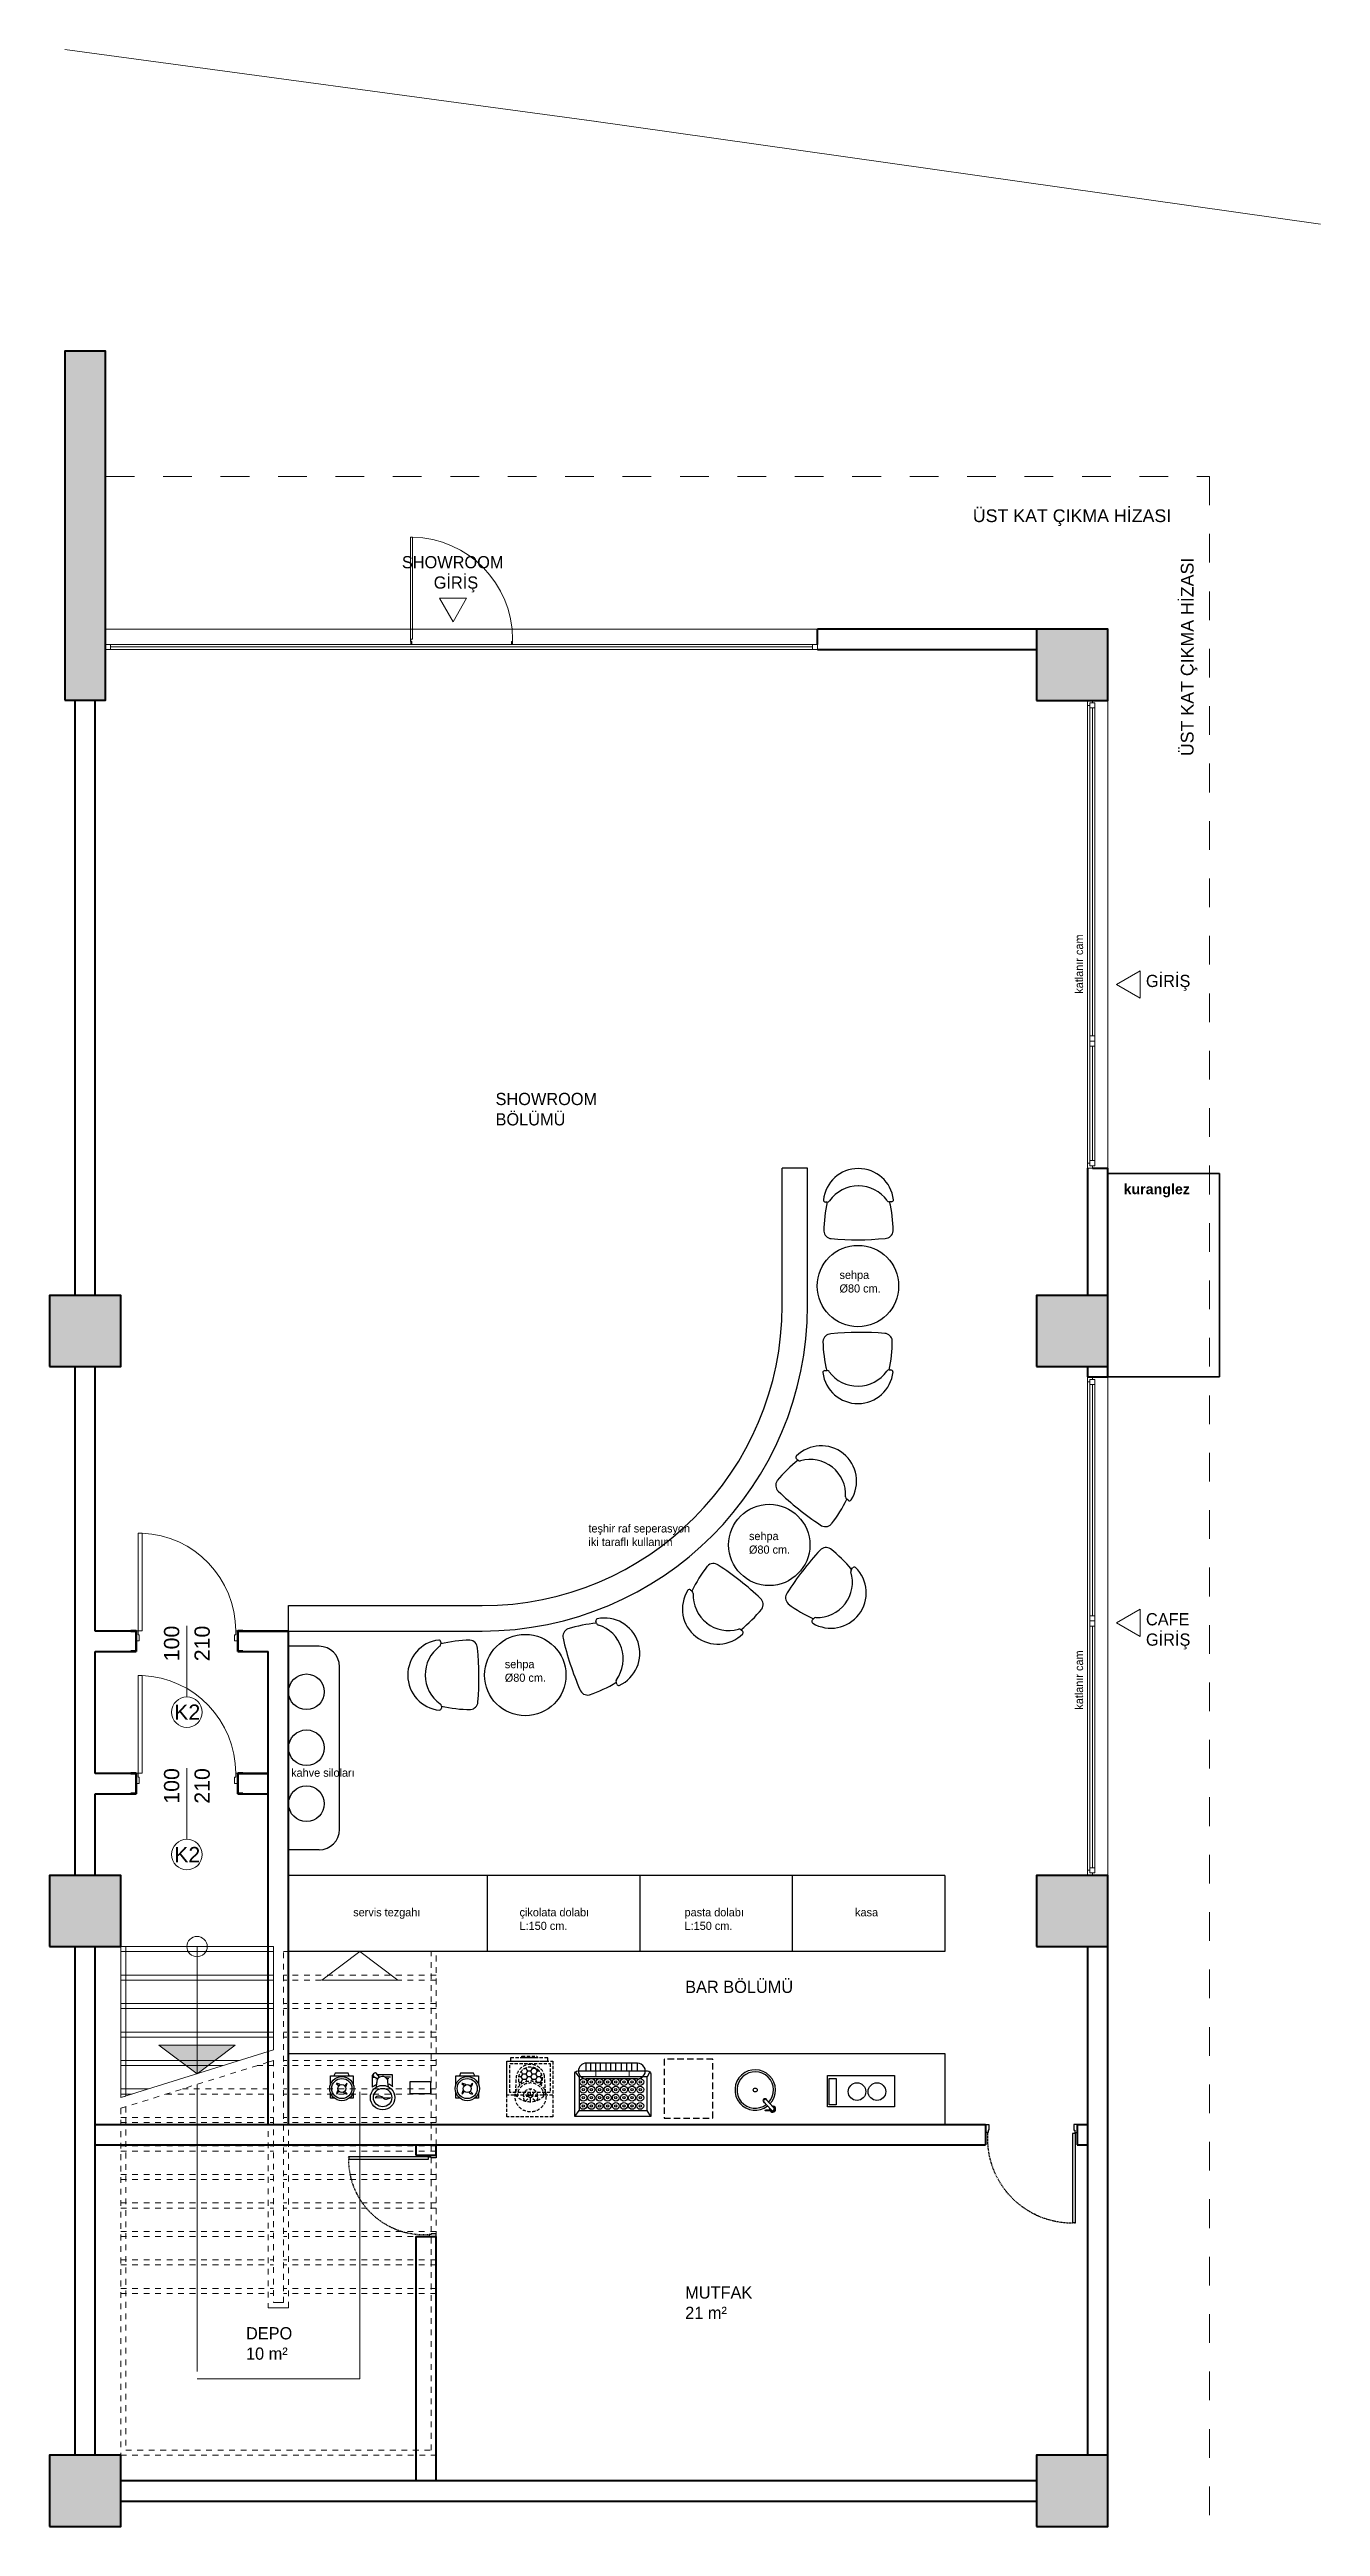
# Model space of a CAD drawing. Header units: millimetres. Extents: x 74484 to 75733, y -23294 to -20860.
import ezdxf

# ---------------------------------------------------------------- set-up
doc = ezdxf.new("R2010")
doc.units = ezdxf.units.MM
for name, pattern in [('Dashed', [564.444447, 282.222223, -282.222223]), ('HIDDEN', [0.375, 0.25, -0.125]), ('tipC$0$HIDDEN2', [4.7625, 3.175, -1.5875])]:
    doc.linetypes.add(name, pattern=pattern)
for name, color, linetype, lineweight in [('0_Pen_No__1', 7, 'Continuous', 13), ('0_Pen_No__27', 7, 'Continuous', 50), ('0_Pen_No__62', 253, 'Continuous', 20), ('0_Pen_No__7', 7, 'Continuous', 35), ('1 bar dolap', 43, 'Continuous', 25), ('1 bar dolap-RefEdit0', 43, 'Continuous', 25), ('1 kapi', 243, 'Continuous', 25), ('ARAZİ_Pen_No__1', 7, 'Continuous', 13), ('ArchiCAD Door Markers_Pen_No__2', 8, 'Continuous', 15), ('ArchiCAD Door Markers_Pen_No__61', 251, 'Continuous', 20), ('ArchiCAD Door Markers_Pen_No__7', 7, 'Continuous', 35), ('ArchiCAD Doors_Pen_No__1', 7, 'Continuous', 13), ('ArchiCAD Doors_Pen_No__2', 8, 'Continuous', 15), ('ArchiCAD Doors_Pen_No__27', 7, 'Continuous', 50), ('d duvar', 175, 'Continuous', 40), ('d pencere', 154, 'Continuous', 13), ('d tarama', 253, 'Continuous', 18), ('d tefriş', 133, 'Continuous', 30), ('d yazi', 155, 'Continuous', 13), ('MERDİVEN_Pen_No__1', 7, 'Continuous', 13), ('MERDİVEN_Pen_No__102', 254, 'Continuous', 15), ('MERDİVEN_Pen_No__2', 8, 'Continuous', 15)]:
    doc.layers.add(name, color=color, linetype=linetype, lineweight=lineweight)
doc.layers.add('ArchiCAD Door Markers', color=7, linetype='Continuous')
doc.layers.add('ArchiCAD Doors', color=7, linetype='Continuous')
doc.styles.add('GENERATED_STYLE_1', font='')
doc.styles.add('GENERATED_STYLE_2', font='')
doc.styles.add('GENERATED_STYLE_3', font='Arial Bold.ttf')
doc.styles.get("Standard").update_dxf_attribs({"font": 'GOTHIC.TTF'})
doc.styles.get('GENERATED_STYLE_1').set_extended_font_data('Arial TUR')
doc.styles.get('GENERATED_STYLE_2').set_extended_font_data('Arial Unicode MS Türkçe')

# ---------------------------------------------------------------- blocks, each defined once
blk = doc.blocks.new('D1 Metal 15_28')
at = {"layer": 'ArchiCAD Doors_Pen_No__1', "linetype": 'Continuous'}
for p, q in [((480, 960), (440, 960)), ((440, 960), (440, 0)), ((480, 0), (480, 960)), ((-550, 0), (-550, 5)), ((-550, 5), (-500, 5)), ((-500, 0), (-550, 0)), ((-500, 5), (-500, 0)), ((-480, 0), (-500, 0)), ((-500, 0), (-500, -100)), ((-480, -40), (-480, 0)), ((440, 0), (480, 0)), ((500, 0), (480, 0)), ((480, 0), (480, -40)), ((500, 5), (550, 5)), ((500, 0), (500, 5)), ((550, 0), (500, 0)), ((500, -100), (500, 0)), ((550, 5), (550, 0)), ((-550, -205), (-550, -200)), ((-550, -200), (-500, -200)), ((-500, -205), (-550, -205)), ((-500, -200), (-500, -100)), ((-500, -100), (-495, -100)), ((-500, -100), (-468, -100)), ((-495, -200), (-500, -200)), ((-500, -200), (-500, -205)), ((-495, -100), (-495, -200)), ((-468, -40), (-480, -40)), ((-468, -100), (-468, -40)), ((480, -40), (468, -40)), ((468, -40), (468, -100)), ((468, -100), (500, -100)), ((495, -200), (495, -100)), ((495, -100), (500, -100)), ((500, -200), (495, -200)), ((500, -100), (500, -200)), ((500, -200), (550, -200)), ((500, -205), (500, -200)), ((550, -205), (500, -205)), ((550, -200), (550, -205))]:
    blk.add_line(p, q, dxfattribs=at)
at = {"layer": 'ArchiCAD Doors_Pen_No__2', "linetype": 'Continuous'}
blk.add_arc((480, 0), 960, 92.388, 180, dxfattribs=at)
at = {"layer": 'ArchiCAD Doors_Pen_No__27', "linetype": 'Continuous'}
for p, q in [((-500, 0), (-550, 0)), ((-500, 0), (-500, -100)), ((500, 0), (500, -100)), ((500, 0), (550, 0)), ((-500, -200), (-550, -200)), ((-500, -100), (-500, -200)), ((500, -100), (500, -200)), ((500, -200), (550, -200))]:
    blk.add_line(p, q, dxfattribs=at)
blk = doc.blocks.new('D Marker 15_24')
at = {"layer": 'ArchiCAD Door Markers_Pen_No__2', "linetype": 'Continuous'}
for start, end in [(0, 180), (180, 0)]:
    blk.add_arc((0, 600), 150, start, end, dxfattribs=at)
at = {"layer": 'ArchiCAD Door Markers_Pen_No__61', "linetype": 'Continuous'}
blk.add_line((0, 450), (0, -250), dxfattribs=at)
at = {"layer": 'ArchiCAD Door Markers_Pen_No__7', "char_height": 150, "attachment_point": 7, "style": 'GENERATED_STYLE_1'}
for s, insert, rotation in [('{K2}', (125, 675), 180), ('{210}', (-227, 100), 270), ('{100}', (73, 100), 270)]:
    blk.add_mtext(s, dxfattribs=dict(at, insert=insert, rotation=rotation))
blk = doc.blocks.new('D Marker 15_201')
at = {"layer": 'ArchiCAD Door Markers_Pen_No__2', "linetype": 'Continuous'}
for start, end in [(0, 180), (180, 0)]:
    blk.add_arc((0, 600), 150, start, end, dxfattribs=at)
at = {"layer": 'ArchiCAD Door Markers_Pen_No__61', "linetype": 'Continuous'}
blk.add_line((0, 450), (0, -250), dxfattribs=at)
at = {"layer": 'ArchiCAD Door Markers_Pen_No__7', "char_height": 150, "attachment_point": 7, "style": 'GENERATED_STYLE_1'}
for s, insert, rotation in [('{K2}', (125, 675), 180), ('{210}', (-227, 100), 270), ('{100}', (73, 100), 270)]:
    blk.add_mtext(s, dxfattribs=dict(at, insert=insert, rotation=rotation))
blk = doc.blocks.new('evye')
at = {"layer": '1 bar dolap'}
for p, q in [((24869.8, 16475.1), (24877.1, 16468)), ((24879.2, 16470.3), (24872.1, 16477.3))]:
    blk.add_line(p, q, dxfattribs=at)
blk.add_lwpolyline([(24870.2, 16478.6), (24877.4, 16479), (24877.3, 16477.9), (24872.1, 16477.3)], dxfattribs=at)
blk.add_circle((24888.3, 16459.1), 1.89, dxfattribs=at)
for centre, radius, start, end in [((24870.2, 16477), 2.95, 34.5864, 282.77), ((24870.2, 16477), 1.95, 54.4279, 260.6416), ((24888.3, 16459.1), 19.9, 139.8799, 130.9459), ((24870.4, 16476.8), 1.77, 12.7284, 252.0305), ((24888.3, 16459.1), 17.9, 140.3777, 130.4423), ((24870.2, 16477), 1.95, 6.1907, 6.8222), ((24870.2, 16477), 2.95, 346.2069, 6.8222), ((24878.2, 16469.1), 1.99, 185.6012, 83.2072), ((24878.1, 16469.2), 1.55, 227.2833, 47.2638)]:
    blk.add_arc(centre, radius, start, end, dxfattribs=at)
blk = doc.blocks.new('cay.mak.')
at = {"layer": '1 bar dolap'}
for points in [[(24676.1, 16471.6), (24741.9, 16471.6), (24741.9, 16440.8), (24676.1, 16440.8)], [(24733.6, 16469.7), (24740.4, 16469.7), (24740.4, 16443.6), (24733.6, 16443.6)]]:
    blk.add_lwpolyline(points, close=True, dxfattribs=at)
for centre in [(24693.4, 16456.6), (24713, 16456.6)]:
    blk.add_circle(centre, 8.67, dxfattribs=at)
blk = doc.blocks.new('esp.mak.')
at = {"layer": '1 bar dolap'}
for p, q in [((24612.3, 16476.2), (24615.9, 16470.3)), ((24687, 16476.2), (24682.7, 16470.3)), ((24613, 16432.3), (24615.9, 16437.1)), ((24625.4, 16439.1), (24675.6, 16439.1)), ((24682.7, 16437.1), (24686.3, 16432.2)), ((24625.3, 16431.2), (24625.3, 16423.5)), ((24625.4, 16423.5), (24675.6, 16423.5)), ((24630.8, 16431.2), (24630.8, 16423.5)), ((24635.7, 16431.2), (24635.7, 16423.5)), ((24641.1, 16431.1), (24641.1, 16423.5)), ((24646.6, 16431.2), (24646.6, 16423.5)), ((24651.6, 16431.2), (24651.6, 16423.5)), ((24656.1, 16431.2), (24656.1, 16423.5)), ((24661.6, 16431.1), (24661.6, 16423.4)), ((24666.3, 16431.1), (24666.3, 16423.4)), ((24671.1, 16431.1), (24671.1, 16423.5)), ((24675.7, 16431.1), (24675.7, 16423.4))]:
    blk.add_line(p, q, dxfattribs=at)
blk.add_lwpolyline([(24612.3, 16476.2), (24687, 16476.2), (24687, 16434.2, -0.414214), (24684, 16431.2), (24615.3, 16431.2, -0.414214), (24612.3, 16434.2)], format="xyb", close=True, dxfattribs=at)
blk.add_lwpolyline([(24615.9, 16437.1), (24682.7, 16437.1), (24682.7, 16470.3), (24615.9, 16470.3)], close=True, dxfattribs=at)
at = {"layer": '1 bar dolap', "const_width": 1}
for points in [[(24633.6, 16437), (24633.6, 16431.2)], [(24666.3, 16437.1), (24666.3, 16431.3)]]:
    blk.add_lwpolyline(points, dxfattribs=at)
at = {"layer": '1 bar dolap'}
for centre, radius in [((24622.6, 16465.6), 3.39), ((24622.6, 16457.6), 3.39), ((24622.6, 16465.6), 1.17), ((24622.6, 16457.6), 1.17), ((24630.6, 16465.6), 3.39), ((24630.6, 16457.6), 3.39), ((24630.6, 16465.6), 1.17), ((24630.6, 16457.6), 1.17), ((24638.6, 16465.6), 3.39), ((24638.6, 16457.6), 3.39), ((24638.6, 16465.6), 1.17), ((24638.6, 16457.6), 1.17), ((24646.6, 16465.6), 3.39), ((24646.6, 16457.6), 3.39), ((24646.6, 16465.6), 1.17), ((24646.6, 16457.6), 1.17), ((24654.6, 16465.6), 3.39), ((24654.6, 16457.6), 3.39), ((24654.6, 16465.6), 1.17), ((24654.6, 16457.6), 1.17), ((24662.6, 16465.6), 3.39), ((24662.6, 16457.6), 3.39), ((24662.6, 16465.6), 1.17), ((24662.6, 16457.6), 1.17), ((24670.6, 16465.6), 3.39), ((24670.6, 16457.6), 3.39), ((24670.6, 16465.6), 1.17), ((24670.6, 16457.6), 1.17), ((24678.6, 16465.6), 3.39), ((24678.6, 16457.6), 3.39), ((24678.6, 16465.6), 1.17), ((24678.6, 16457.6), 1.17), ((24622.6, 16449.6), 3.39), ((24622.6, 16442.1), 3.39), ((24622.6, 16449.6), 1.17), ((24622.6, 16442.1), 1.17), ((24630.6, 16449.6), 3.39), ((24630.6, 16442.1), 3.39), ((24630.6, 16449.6), 1.17), ((24630.6, 16442.1), 1.17), ((24638.6, 16449.6), 3.39), ((24638.6, 16442.1), 3.39), ((24638.6, 16449.6), 1.17), ((24638.6, 16442.1), 1.17), ((24646.6, 16449.6), 3.39), ((24646.6, 16442.1), 3.39), ((24646.6, 16449.6), 1.17), ((24646.6, 16442.1), 1.17), ((24654.6, 16449.6), 3.39), ((24654.6, 16442.1), 3.39), ((24654.6, 16449.6), 1.17), ((24654.6, 16442.1), 1.17), ((24662.6, 16449.6), 3.39), ((24662.6, 16442.1), 3.39), ((24662.6, 16449.6), 1.17), ((24662.6, 16442.1), 1.17), ((24670.6, 16449.6), 3.39), ((24670.6, 16442.1), 3.39), ((24670.6, 16449.6), 1.17), ((24670.6, 16442.1), 1.17), ((24678.6, 16449.6), 3.39), ((24678.6, 16442.1), 3.39), ((24678.6, 16449.6), 1.17), ((24678.6, 16442.1), 1.17)]:
    blk.add_circle(centre, radius, dxfattribs=at)
for centre, start, end in [((24625.4, 16431.3), 89.9798, 269.9798), ((24675.6, 16431.3), 270.0202, 90.0202)]:
    blk.add_arc(centre, 7.78, start, end, dxfattribs=at)
blk = doc.blocks.new('buzmak')
at = {"layer": '1 bar dolap', "linetype": 'tipC$0$HIDDEN2'}
h = blk.add_hatch(dxfattribs=at)
h.set_pattern_fill('HONEY', color=256, angle=1e-14)
h.paths.add_polyline_path([(24823.5, 16457.7, -0.396659), (24802.6, 16457.5, 1.695821)])
for p, q in [((24798.2, 16464.9), (24799.3, 16448.8)), ((24805.7, 16468.7), (24811.7, 16468.7)), ((24812.1, 16467.8), (24807.8, 16463.6)), ((24808.4, 16473.2), (24812.1, 16469.5)), ((24813, 16473.9), (24813, 16469.9)), ((24813, 16467.4), (24813, 16461.4)), ((24817.8, 16473.4), (24813.9, 16469.5)), ((24813.9, 16467.8), (24818.1, 16463.6)), ((24814.2, 16468.7), (24820.2, 16468.7)), ((24827.7, 16464.9), (24826.8, 16448.4))]:
    blk.add_line(p, q, dxfattribs=at)
for points in [[(24791, 16488.7), (24836.2, 16488.7), (24836.2, 16434), (24791, 16434)], [(24791.1, 16467.6), (24836.2, 16467.6), (24836.2, 16434), (24791.1, 16434)], [(24793.8, 16464.9), (24833.4, 16464.9), (24833.4, 16436.5), (24793.8, 16436.5)], [(24796.1, 16430.9), (24832.6, 16430.9), (24832.6, 16433.9), (24796.1, 16433.9)], [(24806.8, 16430.8), (24821.4, 16430.8), (24821.4, 16429.3), (24806.8, 16429.3)]]:
    blk.add_lwpolyline(points, close=True, dxfattribs=at)
for radius in [15.2, 1.24]:
    blk.add_circle((24813, 16468.7), radius, dxfattribs=at)
for centre, radius, start, end in [((24813.4, 16454.9), 19, 39.3466, 144.3997), ((24813, 16468.7), 13.2, 182.6537, 1.0925), ((24813, 16468.7), 7.24, 145.6967, 38.0496), ((24813.1, 16451.2), 14, 190.1212, 348.3046), ((24813.1, 16451.8), 11.9, 151.4409, 29.332)]:
    blk.add_arc(centre, radius, start, end, dxfattribs=at)
blk = doc.blocks.new('*U9')
at = {"layer": 'd tefriş'}
blk.add_lwpolyline([(-2, 1.2), (0.7, -1.2)], dxfattribs=at)
blk.add_arc((-1.7, -3.9), 5.07, 44.2712, 93.2638, dxfattribs=at)
blk = doc.blocks.new('*U10')
at = {"layer": '1 bar dolap', "color": 0, "linetype": 'ByBlock', "lineweight": -2}
blk.add_blockref('*U9', (25674.9, 16732.1), dxfattribs=at)
for p, rotation in [((25674.4, 16724.8), 90.00000000000007), ((25682.2, 16731.6), 270), ((25681.7, 16724.3), 180)]:
    blk.add_blockref('*U9', p, dxfattribs=dict(at, rotation=rotation))
blk = doc.blocks.new('blendr')
at = {"layer": '1 bar dolap'}
for p, q in [((24805.8, 16715.8), (24807, 16712.9)), ((24807, 16712.9), (24819.7, 16712.9)), ((24819.7, 16712.9), (24820.8, 16715.8))]:
    blk.add_line(p, q, dxfattribs=at)
for points in [[(24802, 16732.4), (24802, 16737.5), (24805.7, 16737.5)], [(24820.5, 16737.5), (24824.3, 16737.5), (24824.3, 16732.3)], [(24824.3, 16724.1), (24824.3, 16715.8), (24802, 16715.8), (24802, 16724)]]:
    blk.add_lwpolyline(points, dxfattribs=at)
for radius in [11.9, 9.89, 3.89]:
    blk.add_circle((24813.1, 16728.2), radius, dxfattribs=at)
blk.add_blockref('*U10', (-865.2, 0), dxfattribs=at)
blk = doc.blocks.new('espresso')
at = {"layer": '1 bar dolap'}
for p, q in [((24528.8, 16445), (24513.9, 16445)), ((24515.6, 16434.5), (24516, 16429.9)), ((24527.2, 16434.4), (24526.9, 16430)), ((24513.3, 16425.1), (24518.5, 16425.1)), ((24514.9, 16426.6), (24517, 16426.6)), ((24524.2, 16425), (24526.9, 16421.3)), ((24525.9, 16426.6), (24527.9, 16426.6)), ((24525.9, 16426.5), (24529.6, 16424.4)), ((24528.4, 16425.1), (24530.3, 16425.1))]:
    blk.add_line(p, q, dxfattribs=at)
for points in [[(24511.4, 16434.6), (24511.4, 16422.7), (24525.9, 16422.7)], [(24530.6, 16422.7), (24531.4, 16422.7), (24531.4, 16434.7)]]:
    blk.add_lwpolyline(points, dxfattribs=at)
for radius in [12, 9]:
    blk.add_circle((24521.5, 16445), radius, dxfattribs=at)
for centre, radius, start, end in [((24521.3, 16446.4), 15.5, 229.9777, 249.1358), ((24517.6, 16441.3), 5.27, 44.7376, 135.235), ((24525.1, 16448.7), 5.27, 224.7376, 315.235), ((24521.3, 16446.4), 15.5, 291.8065, 310.7726), ((24521.4, 16429.7), 5.47, 177.8652, 3.077), ((24528.5, 16422.7), 2.09, 220.9339, 56.1102)]:
    blk.add_arc(centre, radius, start, end, dxfattribs=at)
blk = doc.blocks.new('3- kapi 1001')
blk.add_lwpolyline([(-6, 11), (-6, 122.2), (-3, 122.2), (-3, 123.2), (-2, 122.7), (-2, 11)], close=True)
at = {"linetype": 'Continuous'}
for points in [[(-114.3, 0), (-110.3, 0), (-110.3, 7), (-111.3, 7), (-111.3, 10), (-114.3, 10)], [(0, 0), (-4, 0), (-4, 7), (-3, 7), (-3, 10), (0, 10)]]:
    blk.add_lwpolyline(points, close=True, dxfattribs=at)
blk.add_circle((-2.5, 10.5), 0.5)
at = {"color": 252, "linetype": 'HIDDEN', "ltscale": 5}
blk.add_arc((-6.1, 17.6), 105.5, 89.9388, 184.1554, dxfattribs=at)
blk = doc.blocks.new('BYRYY6Y')
at = {"layer": 'MERDİVEN_Pen_No__102', "linetype": 'Continuous'}
blk.add_hatch(color=256, dxfattribs=at).paths.add_polyline_path([(73629.1, -22849.1), (73591.6, -22821.1), (73666.6, -22821.1)], flags=0)
at = {"layer": '0_Pen_No__62', "linetype": 'Dashed', "ltscale": 0.02}
for p, q in [((73714.1, -23074.1), (73714.1, -22729.1)), ((73864.1, -22729.1), (73714.1, -22729.1)), ((73714.1, -23074.1), (73714.1, -22729.1)), ((73719.1, -23079.1), (73719.1, -22729.1)), ((73864.1, -22729.1), (73859.1, -22729.1)), ((73859.1, -23219.1), (73859.1, -22729.1)), ((73864.1, -23224.1), (73864.1, -22729.1)), ((73864.1, -23224.1), (73864.1, -22729.1)), ((73864.1, -22752.1), (73714.1, -22752.1)), ((73864.1, -22757.1), (73714.1, -22757.1)), ((73864.1, -22780.1), (73714.1, -22780.1)), ((73864.1, -22785.1), (73714.1, -22785.1)), ((73864.1, -22808.1), (73714.1, -22808.1)), ((73554.1, -22883.1), (73704.1, -22836.1)), ((73704.1, -22836.1), (73704.1, -23074.1)), ((73704.1, -22836.1), (73704.1, -23074.1)), ((73864.1, -22813.1), (73714.1, -22813.1)), ((73864.1, -22836.1), (73714.1, -22836.1)), ((73688.1, -22841.1), (73704.1, -22841.1)), ((73699.1, -22837.7), (73699.1, -23079.1)), ((73864.1, -22841.1), (73714.1, -22841.1)), ((73554.1, -22883.1), (73554.1, -23224.1)), ((73554.1, -22883.1), (73554.1, -23224.1)), ((73559.1, -22881.5), (73559.1, -23219.1)), ((73598.8, -22869.1), (73704.1, -22869.1)), ((73614.7, -22864.1), (73704.1, -22864.1)), ((73864.1, -22864.1), (73714.1, -22864.1)), ((73864.1, -22869.1), (73714.1, -22869.1)), ((73554.1, -22892.1), (73704.1, -22892.1)), ((73554.1, -22897.1), (73704.1, -22897.1)), ((73864.1, -22892.1), (73714.1, -22892.1)), ((73864.1, -22897.1), (73714.1, -22897.1)), ((73554.1, -22920.1), (73704.1, -22920.1)), ((73554.1, -22925.1), (73704.1, -22925.1)), ((73864.1, -22920.1), (73714.1, -22920.1)), ((73864.1, -22925.1), (73714.1, -22925.1)), ((73554.1, -22948.1), (73704.1, -22948.1)), ((73554.1, -22953.1), (73704.1, -22953.1)), ((73864.1, -22948.1), (73714.1, -22948.1)), ((73864.1, -22953.1), (73714.1, -22953.1)), ((73554.1, -22976.1), (73704.1, -22976.1)), ((73554.1, -22981.1), (73704.1, -22981.1)), ((73864.1, -22976.1), (73714.1, -22976.1)), ((73864.1, -22981.1), (73714.1, -22981.1)), ((73554.1, -23004.1), (73704.1, -23004.1)), ((73864.1, -23004.1), (73714.1, -23004.1)), ((73554.1, -23009.1), (73704.1, -23009.1)), ((73864.1, -23009.1), (73714.1, -23009.1)), ((73554.1, -23032.1), (73704.1, -23032.1)), ((73554.1, -23037.1), (73704.1, -23037.1)), ((73864.1, -23032.1), (73714.1, -23032.1)), ((73864.1, -23037.1), (73714.1, -23037.1)), ((73554.1, -23060.1), (73704.1, -23060.1)), ((73554.1, -23065.1), (73704.1, -23065.1)), ((73864.1, -23060.1), (73714.1, -23060.1)), ((73864.1, -23065.1), (73714.1, -23065.1)), ((73554.1, -23224.1), (73864.1, -23224.1)), ((73554.1, -23224.1), (73864.1, -23224.1)), ((73559.1, -23219.1), (73859.1, -23219.1))]:
    blk.add_line(p, q, dxfattribs=at)
at = {"layer": 'MERDİVEN_Pen_No__1', "linetype": 'Continuous'}
for p, q in [((73554.1, -22724.1), (73554.1, -22872.6)), ((73554.1, -22724.1), (73704.1, -22724.1)), ((73554.1, -22724.1), (73704.1, -22724.1)), ((73554.1, -22724.1), (73554.1, -22872.6)), ((73559.1, -22724.1), (73554.1, -22724.1)), ((73559.1, -22724.1), (73559.1, -22871)), ((73629.1, -22724.1), (73629.1, -22849.1)), ((73699.1, -22724.1), (73699.1, -22827.2)), ((73704.1, -22724.1), (73699.1, -22724.1)), ((73704.1, -22724.1), (73704.1, -22825.6)), ((73704.1, -22724.1), (73704.1, -22825.6)), ((73554.1, -22752.1), (73704.1, -22752.1)), ((73554.1, -22780.1), (73704.1, -22780.1)), ((73554.1, -22808.1), (73704.1, -22808.1)), ((73554.1, -22872.6), (73704.1, -22825.6)), ((73554.1, -22836.1), (73670.7, -22836.1)), ((73629.1, -22849.1), (73591.6, -22821.1)), ((73666.6, -22821.1), (73591.6, -22821.1)), ((73629.1, -22849.1), (73666.6, -22821.1)), ((73699.1, -22827.2), (73704.1, -22825.6)), ((73554.1, -22864.1), (73581.3, -22864.1)), ((73554.1, -22872.6), (73559.1, -22871))]:
    blk.add_line(p, q, dxfattribs=at)
at = {"layer": 'MERDİVEN_Pen_No__1', "linetype": 'Dashed'}
for p, q in [((73789.1, -22729.1), (73751.6, -22757.1)), ((73789.1, -23149.1), (73789.1, -22729.1)), ((73789.1, -22729.1), (73826.6, -22757.1)), ((73751.6, -22757.1), (73826.6, -22757.1)), ((73629.1, -22859.6), (73629.1, -23149.1)), ((73629.1, -23149.1), (73789.1, -23149.1))]:
    blk.add_line(p, q, dxfattribs=at)
at = {"layer": 'MERDİVEN_Pen_No__1', "linetype": 'Continuous', "extrusion": (0, 0, -1)}
blk.add_ellipse((73629.1, -22724.1), major_axis=(-7.07, 7.07), ratio=1, start_param=2.356194490191964, end_param=8.63937979737155, dxfattribs=at)
at = {"layer": 'MERDİVEN_Pen_No__2', "linetype": 'Dashed'}
for p, q in [((73554.1, -22729.1), (73704.1, -22729.1)), ((73719.1, -22729.1), (73714.1, -22729.1)), ((73554.1, -22757.1), (73704.1, -22757.1)), ((73554.1, -22785.1), (73704.1, -22785.1)), ((73554.1, -22813.1), (73704.1, -22813.1)), ((73704.1, -22836.1), (73699.1, -22837.7)), ((73554.1, -22841.1), (73654.7, -22841.1)), ((73554.1, -22869.1), (73565.3, -22869.1)), ((73559.1, -22881.5), (73554.1, -22883.1)), ((73699.1, -23079.1), (73719.1, -23079.1)), ((73704.1, -23074.1), (73714.1, -23074.1)), ((73704.1, -23074.1), (73714.1, -23074.1))]:
    blk.add_line(p, q, dxfattribs=at)
blk.add_point((73704.1, -22836.1), dxfattribs=at)
blk = doc.blocks.new('BBB')
for p, q in [((-343, 392), (-343, 392)), ((-342, 392), (-342, 392)), ((-312, 372), (-322, 372)), ((-304, 372), (-312, 372)), ((327, 372), (308, 372))]:
    blk.add_line(p, q)
for centre, radius, start, end in [((2, 353), 347, 6.5329, 173.4671), ((0, 184), 345, 89.716, 144.6382), ((3, 183), 346, 35.4599, 90.2892), ((-322, 392), 20, 180, 270), ((936, 75), 1275, 166.5012, 179.4845), ((-304, 402), 30, 270, 320.9562), ((308, 402), 30, 219.0438, 270), ((-932, 78), 1275, 0.3898, 13.3764), ((327, 392), 20, 270, 0), ((-259, 92), 80, 184.5141, 264.8151), ((0, 2783), 2783, 264.5044, 275.4248), ((263, 92), 80, 270, 355.4859)]:
    blk.add_arc(centre, radius, start, end)

msp = doc.modelspace()

# ---------------------------------------------------------------- hatches: boundary and pattern name
at = {"layer": 'd tarama'}
h = msp.add_hatch(color=256, dxfattribs=at)
h.dxf.hatch_style = 1
h.paths.add_polyline_path([(74539.1, -21155.9), (74499.1, -21155.9), (74499.1, -21498.9), (74539.1, -21498.9), (74539.1, -21449.2), (74539.1, -21449.2), (74539.1, -21444.2), (74539.1, -21429.2)])
h.paths.add_polyline_path([(75524.2, -21429.2), (75454.2, -21429.2), (75454.2, -21499.2), (75524.2, -21499.2)])
h.paths.add_polyline_path([(75524.2, -22084.1), (75454.2, -22084.1), (75454.2, -22154.1), (75524.2, -22154.1)])
h.paths.add_polyline_path([(74554.1, -22084.1), (74484.1, -22084.1), (74484.1, -22154.1), (74554.1, -22154.1)])
h.paths.add_polyline_path([(74554.1, -22654.1), (74484.1, -22654.1), (74484.1, -22724.1), (74554.1, -22724.1)])
h.paths.add_polyline_path([(75524.2, -22654.1), (75454.2, -22654.1), (75454.2, -22724.1), (75524.2, -22724.1)])
h.paths.add_polyline_path([(75524.2, -23224.1), (75454.2, -23224.1), (75454.2, -23294.1), (75524.2, -23294.1)])
h.paths.add_polyline_path([(74554.1, -23224.1), (74484.1, -23224.1), (74484.1, -23294.1), (74554.1, -23294.1)])

# ---------------------------------------------------------------- linework, layer by layer
at = {"layer": '0_Pen_No__27', "linetype": 'Continuous'}
for p, q in [((74569.1, -22414), (74564.1, -22414)), ((74569.1, -22414), (74569.1, -22424)), ((74669.1, -22414), (74669.1, -22424)), ((74569.1, -22434), (74564.1, -22434)), ((74569.1, -22424), (74569.1, -22434)), ((74669.1, -22424), (74669.1, -22434)), ((74569.1, -22554), (74564.1, -22554)), ((74569.1, -22554), (74569.1, -22564)), ((74569.1, -22564), (74569.1, -22574)), ((74669.1, -22554), (74669.1, -22564)), ((74669.1, -22564), (74669.1, -22574)), ((74569.1, -22574), (74564.1, -22574))]:
    msp.add_line(p, q, dxfattribs=at)
at = {"layer": '0_Pen_No__62', "linetype": 'Dashed', "ltscale": 0.1}
for p, q in [((74539.4, -21279.2), (75624.2, -21279.2)), ((75624.2, -21279.2), (75624.2, -23294.1))]:
    msp.add_line(p, q, dxfattribs=at)
at = {"layer": '0_Pen_No__7', "linetype": 'Continuous'}
for p, q in [((75524.2, -21964.1), (75634.2, -21964.1)), ((75634.2, -21964.1), (75525.3, -21964.1)), ((75634.2, -22164.1), (75634.2, -21964.1)), ((75634.2, -21964.1), (75634.2, -22164.1)), ((75524.2, -22164.1), (75634.2, -22164.1)), ((75634.2, -22164.1), (75524.2, -22164.1))]:
    msp.add_line(p, q, dxfattribs=at)
at = {"layer": '1 bar dolap'}
for p, q in [((74749.1, -22429), (74719.1, -22429)), ((74769.1, -22609), (74769.1, -22449)), ((74749.1, -22629), (74719.1, -22629)), ((75364.2, -22654.1), (74719.1, -22654.1)), ((74914.2, -22654.1), (74914.2, -22729.1)), ((75064.2, -22654.1), (75064.2, -22729.1)), ((75214.2, -22654.1), (75214.2, -22729.1)), ((75364.2, -22654.1), (75364.2, -22729.1)), ((75364.2, -22729.1), (74719.1, -22729.1)), ((74719.1, -22829.1), (75364.2, -22829.1)), ((75364.2, -22829.1), (75364.2, -22899.1))]:
    msp.add_line(p, q, dxfattribs=at)
msp.add_lwpolyline([(74858.5, -22868.8), (74838.5, -22868.8), (74838.5, -22856.8), (74858.5, -22856.8)], close=True, dxfattribs=at)
for centre in [(74736.6, -22473.7), (74736.6, -22528.7), (74736.6, -22583.7)]:
    msp.add_circle(centre, 17.5, dxfattribs=at)
for centre, start, end in [((74749.1, -22449), 0, 90), ((74749.1, -22609), 270, 0)]:
    msp.add_arc(centre, 20, start, end, dxfattribs=at)
at = {"layer": '1 bar dolap-RefEdit0', "linetype": 'tipC$0$HIDDEN2', "ltscale": 2}
msp.add_lwpolyline([(75136.1, -22892.7), (75136.1, -22834.7), (75088.1, -22834.7), (75088.1, -22892.7)], close=True, dxfattribs=at)
at = {"layer": 'ARAZİ_Pen_No__1', "linetype": 'Continuous'}
for p, q in [((74499.1, -20859.5), (75021.6, -20930.2)), ((75733.3, -21031), (75012.2, -20928.9))]:
    msp.add_line(p, q, dxfattribs=at)
at = {"layer": 'd duvar'}
for p, q in [((74539.1, -21444.2), (74539.1, -21429.2)), ((74539.1, -21449.2), (74539.1, -21444.2)), ((74539.1, -21449.2), (74539.1, -21444.2)), ((75239.1, -21444.2), (75239.1, -21429.2)), ((75524.2, -21429.2), (75239.1, -21429.2)), ((75524.2, -21499.2), (75524.2, -21429.2)), ((75239.1, -21449.2), (75454.2, -21449.2)), ((74509.1, -21498.9), (74509.1, -22084.1)), ((74529.1, -22084.1), (74529.1, -21498.9)), ((75504.2, -21959.1), (75504.2, -22084.1)), ((75509.2, -21959.1), (75524.2, -21959.1)), ((75524.2, -22164.1), (75524.2, -21959.1)), ((74509.1, -22154.1), (74509.1, -22654.1)), ((74529.1, -22414), (74529.1, -22154.1)), ((75504.2, -22154.1), (75504.2, -22164.1)), ((75504.2, -22164.1), (75509.2, -22164.1)), ((75509.2, -22164.1), (75524.2, -22164.1)), ((74569.1, -22414), (74529.1, -22414)), ((74669.1, -22414), (74719.1, -22414)), ((74719.1, -22414), (74669.1, -22414)), ((74719.1, -22899.1), (74719.1, -22414)), ((74529.1, -22554), (74529.1, -22434)), ((74529.1, -22434), (74569.1, -22434)), ((74669.1, -22434), (74699.1, -22434)), ((74669.1, -22434), (74699.1, -22434)), ((74699.1, -22899.1), (74699.1, -22434)), ((74569.1, -22554), (74529.1, -22554)), ((74669.1, -22554), (74699.1, -22554)), ((74699.1, -22554), (74669.1, -22554)), ((74529.1, -22654.1), (74529.1, -22574)), ((74529.1, -22574), (74569.1, -22574)), ((74669.1, -22574), (74699.1, -22574)), ((74669.1, -22574), (74699.1, -22574)), ((75524.2, -23224.1), (75524.2, -22654.1)), ((74509.1, -22724.1), (74509.1, -23224.1)), ((74529.1, -23224.1), (74529.1, -22724.1)), ((75504.2, -22724.1), (75504.2, -23224.1)), ((74529.1, -22899.1), (75404.2, -22899.1)), ((75404.2, -22899.1), (75404.2, -22919.1)), ((75494.2, -22899.1), (75494.2, -22919.1)), ((75494.2, -22899.1), (75504.2, -22899.1)), ((74529.1, -22919.1), (75404.2, -22919.1)), ((74844.1, -22919.1), (74844.1, -22929.1)), ((74844.1, -22929.1), (74864.1, -22929.1)), ((74864.1, -22929.1), (74864.1, -22919.1)), ((75494.2, -22919.1), (75504.2, -22919.1)), ((74844.1, -23009.1), (74864.1, -23009.1)), ((74844.1, -23009.1), (74844.1, -23249.1)), ((74864.1, -23249.1), (74864.1, -23009.1)), ((75454.2, -23249.1), (74554.1, -23249.1)), ((74554.1, -23269.1), (75454.2, -23269.1))]:
    msp.add_line(p, q, dxfattribs=at)
at = {"layer": 'd duvar', "flags": 128}
for points in [[(74499.1, -21498.9), (74539.1, -21498.9), (74539.1, -21155.9), (74499.1, -21155.9)], [(75454.2, -21499.2), (75524.2, -21499.2), (75524.2, -21429.2), (75454.2, -21429.2)], [(74484.1, -22154.1), (74554.1, -22154.1), (74554.1, -22084.1), (74484.1, -22084.1)], [(75454.2, -22154.1), (75524.2, -22154.1), (75524.2, -22084.1), (75454.2, -22084.1)], [(74484.1, -22724.1), (74554.1, -22724.1), (74554.1, -22654.1), (74484.1, -22654.1)], [(75454.2, -22724.1), (75524.2, -22724.1), (75524.2, -22654.1), (75454.2, -22654.1)], [(74484.1, -23294.1), (74554.1, -23294.1), (74554.1, -23224.1), (74484.1, -23224.1)], [(75454.2, -23294.1), (75524.2, -23294.1), (75524.2, -23224.1), (75454.2, -23224.1)]]:
    msp.add_lwpolyline(points, close=True, dxfattribs=at)
at = {"layer": 'd pencere'}
for p, q in [((74838.9, -21439.2), (74838.9, -21338.8)), ((74838.9, -21338.8), (74840.9, -21338.8)), ((74840.9, -21338.8), (74840.9, -21439.2)), ((74539.1, -21429.2), (75239.1, -21429.2)), ((74539.1, -21444.2), (74544.1, -21444.2)), ((74544.1, -21444.2), (74544.1, -21449.2)), ((74544.1, -21444.2), (75234.1, -21444.2)), ((74544.1, -21446.7), (75234.1, -21446.7)), ((74839.1, -21439.2), (74838.9, -21439.2)), ((74838.9, -21439.2), (74838.9, -21441.2)), ((74840.9, -21439.2), (74838.9, -21439.2)), ((74838.9, -21441.2), (74840.1, -21441.2)), ((74839.1, -21444.2), (74839.1, -21439.2)), ((74839.1, -21439.2), (74839.1, -21444.2)), ((74840.1, -21444.2), (74839.1, -21444.2)), ((74840.1, -21441.2), (74840.1, -21444.2)), ((74938.1, -21444.2), (74938.1, -21441.2)), ((74938.1, -21441.2), (74939.3, -21441.2)), ((74939.1, -21444.2), (74938.1, -21444.2)), ((74939.3, -21439.2), (74939.1, -21439.2)), ((74939.1, -21439.2), (74939.1, -21444.2)), ((74939.1, -21439.2), (74939.1, -21444.2)), ((74939.3, -21441.2), (74939.3, -21439.2)), ((75234.1, -21449.2), (75234.1, -21444.2)), ((75234.1, -21444.2), (75239.1, -21444.2)), ((75239.1, -21449.2), (75239.1, -21444.2)), ((75239.1, -21449.2), (75239.1, -21444.2)), ((74539.1, -21449.2), (75239.1, -21449.2)), ((74544.1, -21449.2), (74539.1, -21449.2)), ((75234.1, -21449.2), (74544.1, -21449.2)), ((75239.1, -21449.2), (75234.1, -21449.2)), ((75504.2, -21499.2), (75504.2, -21959.1)), ((75504.2, -21504.2), (75504.2, -21499.2)), ((75506.7, -21504.2), (75504.2, -21504.2)), ((75504.2, -21834.1), (75504.2, -21504.2)), ((75509.2, -21501.7), (75506.7, -21501.7)), ((75506.7, -21501.7), (75506.7, -21504.2)), ((75506.7, -21506.7), (75506.7, -21501.7)), ((75506.7, -21501.7), (75511.7, -21501.7)), ((75506.7, -21506.7), (75506.7, -21829.1)), ((75511.7, -21506.7), (75506.7, -21506.7)), ((75509.2, -21499.2), (75509.2, -21501.7)), ((75509.2, -21506.7), (75509.2, -21829.1)), ((75511.7, -21501.7), (75511.7, -21506.7)), ((75511.7, -21506.7), (75511.7, -21829.1)), ((75511.7, -21506.7), (75511.7, -21829.1)), ((75524.2, -21499.2), (75524.2, -21959.1)), ((75504.2, -21954.1), (75504.2, -21834.1)), ((75506.7, -21834.1), (75506.7, -21829.1)), ((75506.7, -21829.1), (75511.7, -21829.1)), ((75511.7, -21834.1), (75506.7, -21834.1)), ((75506.7, -21839.1), (75506.7, -21834.1)), ((75506.7, -21834.1), (75511.7, -21834.1)), ((75511.7, -21829.1), (75511.7, -21834.1)), ((75511.7, -21834.1), (75511.7, -21839.1)), ((75506.7, -21839.1), (75506.7, -21951.6)), ((75511.7, -21839.1), (75506.7, -21839.1)), ((75509.2, -21839.1), (75509.2, -21951.6)), ((75511.7, -21839.1), (75511.7, -21951.6)), ((75511.7, -21839.1), (75511.7, -21951.6)), ((75504.2, -21959.1), (75504.2, -21954.1)), ((75504.2, -21954.1), (75506.7, -21954.1)), ((75504.2, -21959.1), (75509.2, -21959.1)), ((75504.2, -21959.1), (75509.2, -21959.1)), ((75506.7, -21956.6), (75506.7, -21951.6)), ((75506.7, -21951.6), (75511.7, -21951.6)), ((75506.7, -21954.1), (75506.7, -21956.6)), ((75506.7, -21956.6), (75509.2, -21956.6)), ((75511.7, -21956.6), (75506.7, -21956.6)), ((75509.2, -21956.6), (75509.2, -21959.1)), ((75511.7, -21951.6), (75511.7, -21956.6)), ((75504.2, -22164.1), (75509.2, -22164.1)), ((75504.2, -22164.1), (75504.2, -22654.1)), ((75504.2, -22169.1), (75504.2, -22164.1)), ((75506.7, -22169.1), (75504.2, -22169.1)), ((75504.2, -22404.1), (75504.2, -22169.1)), ((75509.2, -22166.6), (75506.7, -22166.6)), ((75506.7, -22166.6), (75506.7, -22169.1)), ((75506.7, -22171.6), (75506.7, -22166.6)), ((75506.7, -22166.6), (75511.7, -22166.6)), ((75506.7, -22171.6), (75506.7, -22399.1)), ((75511.7, -22171.6), (75506.7, -22171.6)), ((75509.2, -22164.1), (75509.2, -22166.6)), ((75509.2, -22171.6), (75509.2, -22399.1)), ((75511.7, -22166.6), (75511.7, -22171.6)), ((75511.7, -22171.6), (75511.7, -22399.1)), ((75511.7, -22171.6), (75511.7, -22399.1)), ((75524.2, -22164.1), (75524.2, -22654.1)), ((75504.2, -22649.1), (75504.2, -22404.1)), ((75506.7, -22404.1), (75506.7, -22399.1)), ((75506.7, -22399.1), (75511.7, -22399.1)), ((75511.7, -22404.1), (75506.7, -22404.1)), ((75506.7, -22409.1), (75506.7, -22404.1)), ((75506.7, -22404.1), (75511.7, -22404.1)), ((75506.7, -22409.1), (75506.7, -22646.6)), ((75511.7, -22409.1), (75506.7, -22409.1)), ((75509.2, -22409.1), (75509.2, -22646.6)), ((75511.7, -22399.1), (75511.7, -22404.1)), ((75511.7, -22404.1), (75511.7, -22409.1)), ((75511.7, -22409.1), (75511.7, -22646.6)), ((75511.7, -22409.1), (75511.7, -22646.6)), ((75504.2, -22654.1), (75504.2, -22649.1)), ((75504.2, -22649.1), (75506.7, -22649.1)), ((75506.7, -22651.6), (75506.7, -22646.6)), ((75506.7, -22646.6), (75511.7, -22646.6)), ((75506.7, -22649.1), (75506.7, -22651.6)), ((75506.7, -22651.6), (75509.2, -22651.6)), ((75511.7, -22651.6), (75506.7, -22651.6)), ((75509.2, -22651.6), (75509.2, -22654.1)), ((75511.7, -22646.6), (75511.7, -22651.6))]:
    msp.add_line(p, q, dxfattribs=at)
at = {"layer": 'd pencere', "extrusion": (0, 0, -1)}
msp.add_ellipse((74838.9, -21439.2), major_axis=(-71, 71), ratio=1, start_param=0.80532, end_param=2.356194, dxfattribs=at)
at = {"layer": 'd tefriş'}
for p, q in [((75229.2, -21959.1), (75204.2, -21959.1)), ((75204.2, -22094), (75204.2, -21959.1)), ((75229.2, -22094), (75229.2, -21959.1)), ((74719.1, -22389), (74909.2, -22389)), ((74719.1, -22414), (74719.1, -22389)), ((74719.1, -22414), (74909.2, -22414))]:
    msp.add_line(p, q, dxfattribs=at)
for centre in [(75278.7, -22074.9), (75191.5, -22329.3), (74951.7, -22457.3)]:
    msp.add_circle(centre, 40, dxfattribs=at)
for radius in [320, 295]:
    msp.add_arc((74909.2, -22094), radius, 270, 0, dxfattribs=at)
at = {"layer": 'd yazi'}
for points in [[(74880.7, -21421.9), (74894.1, -21398.6), (74867.3, -21398.6)], [(75533, -21778.5), (75556.2, -21791.9), (75556.2, -21765)], [(75533, -22405.8), (75556.2, -22419.3), (75556.2, -22392.4)]]:
    msp.add_lwpolyline(points, close=True, dxfattribs=at)

# ---------------------------------------------------------------- block references
at = {"layer": '1 bar dolap', "rotation": 176.9236135375655}
msp.add_blockref('evye', (100913.5, -7765.4), dxfattribs=at)
at = {"layer": '1 bar dolap-RefEdit0', "rotation": 180}
msp.add_blockref('buzmak', (99769.9, -6402.7), dxfattribs=at)
at = {"layer": '1 kapi'}
for p, xscale, yscale, zscale, rotation in [((75494.2, -22899.1), -0.7875000000026132, 0.7875000000026132, 0.7875000000026132, 180), ((74864.1, -22929.1), 0.7000000008024599, 0.7000000008024599, 0.7000000008024599, 90)]:
    msp.add_blockref('3- kapi 1001', p, dxfattribs=dict(at, xscale=xscale, yscale=yscale, zscale=zscale, rotation=rotation))
at = {"layer": 'ArchiCAD Door Markers', "color": 251, "lineweight": 20, "xscale": 0.1, "yscale": 0.1, "zscale": 0.1, "rotation": 180}
for name, p in [('D Marker 15_201', (74619.1, -22433.7)), ('D Marker 15_24', (74619.1, -22573.7))]:
    msp.add_blockref(name, p, dxfattribs=at)
at = {"layer": 'ArchiCAD Doors', "color": 21, "linetype": 'Continuous', "lineweight": 20, "xscale": -0.1, "yscale": 0.1, "zscale": 100}
for p in [(74619.1, -22413.7), (74619.1, -22553.7)]:
    msp.add_blockref('D1 Metal 15_28', p, dxfattribs=at)
at = {"layer": 'd tarama'}
msp.add_blockref('BYRYY6Y', (1000, 0), dxfattribs=at)
at = {"layer": 'd tefriş', "extrusion": (0, 0, -1)}
for p, xscale, yscale, zscale, rotation in [((-75279.1, -22029.4), -0.1000000000000006, 0.1000000000000006, -0.1000000000000006, 359.8079255761256), ((-75278.5, -22120.4), -0.1000000000000007, 0.1000000000000008, -0.1000000000000007, 179.4237750580315), ((-75220.4, -22294.1), -0.1000000000000006, 0.1000000000000006, -0.1000000000000006, 38.65317998240248), ((-75162.9, -22364.6), -0.1000000000000007, 0.1000000000000008, -0.1000000000000007, 218.2690294643083), ((-75224.3, -22354.8), -0.1000000000000006, 0.1000000000000006, -0.1000000000000006, 127.5985292231887), ((-74996, -22446.8), -0.1000000000000005, 0.1000000000000006, -0.1000000000000005, 71.72010944132735), ((-74906.2, -22457.1), -0.1000000000000007, 0.1000000000000008, -0.1000000000000007, 269.4237750580315)]:
    msp.add_blockref('BBB', p, dxfattribs=dict(at, xscale=xscale, yscale=yscale, zscale=zscale, rotation=rotation))
at = {"layer": 'd tefriş'}
for name, p, rotation in [('blendr', (99584.5, -6135.5), 180), ('espresso', (98985.1, -5920.3), 181.1936321154884), ('blendr', (99707.8, -6135.5), 180), ('esp.mak.', (99687.3, -6415.1), 180), ('cay.mak.', (99990.8, -6410.1), 180)]:
    msp.add_blockref(name, p, dxfattribs=dict(at, rotation=rotation))

# ---------------------------------------------------------------- texts
at = {"layer": '0_Pen_No__1', "linetype": 'Continuous', "attachment_point": 2}
for s, insert, char_height, style in [('{ÜST KAT ÇIKMA HİZASI}', (75489.1, -21311.5), 12.5, 'GENERATED_STYLE_2'), ('{kuranglez}', (75572.4, -21974.6), 10, 'GENERATED_STYLE_3')]:
    msp.add_mtext(s, dxfattribs=dict(at, insert=insert, char_height=char_height, style=style))
at = {"layer": '0_Pen_No__1', "linetype": 'Continuous', "insert": (75596.1, -21456.5), "char_height": 12.5, "attachment_point": 2, "rotation": 90, "style": 'GENERATED_STYLE_2'}
msp.add_mtext('{ÜST KAT ÇIKMA HİZASI}', dxfattribs=at)
at = {"layer": 'd yazi', "attachment_point": 1}
for s, insert, char_height in [('{\\W0.99689; }SHOWROOM \\P{\\W8.01474; }GİRİŞ', (74826, -21357.4), 12), ('GİRİŞ', (75561.8, -21769), 12), ('SHOWROOM BÖLÜMÜ', (74922.5, -21885), 12), ('sehpa\\PØ80 cm.', (75260.6, -22059.9), 8), ('teşhir raf seperasyon\\Piki taraflı kullanım', (75013.8, -22309.1), 8), ('sehpa\\PØ80 cm.', (75171.6, -22316.6), 8), ('CAFE\\PGİRİŞ', (75561.8, -22396.4), 12), ('sehpa\\PØ80 cm.', (74931.6, -22442.5), 8), ('kahve siloları', (74721.6, -22549.2), 8), ('servis tezgahı', (74782.6, -22686.4), 8), ('çikolata dolabı\\PL:150 cm.', (74946.1, -22686.4), 8), ('pasta dolabı\\PL:150 cm.', (75108.3, -22686.4), 8), ('kasa', (75275.9, -22686.4), 8), ('BAR BÖLÜMÜ', (75108.9, -22757.7), 12), ('MUTFAK\\P21 m²', (75108.9, -23058.1), 12), ('DEPO\\P10 m²', (74677.2, -23098.2), 12)]:
    msp.add_mtext_dynamic_manual_height_columns(s, width=112.385, gutter_width=12.5, heights=[0], dxfattribs=dict(at, insert=insert, char_height=char_height))
at = {"layer": 'd yazi', "char_height": 8, "attachment_point": 1, "rotation": 90}
for insert in [(75492, -21787.6), (75492, -22491.3)]:
    msp.add_mtext_dynamic_manual_height_columns('katlanır cam', width=112.385, gutter_width=12.5, heights=[0], dxfattribs=dict(at, insert=insert))

doc.saveas('drawing.dxf')
